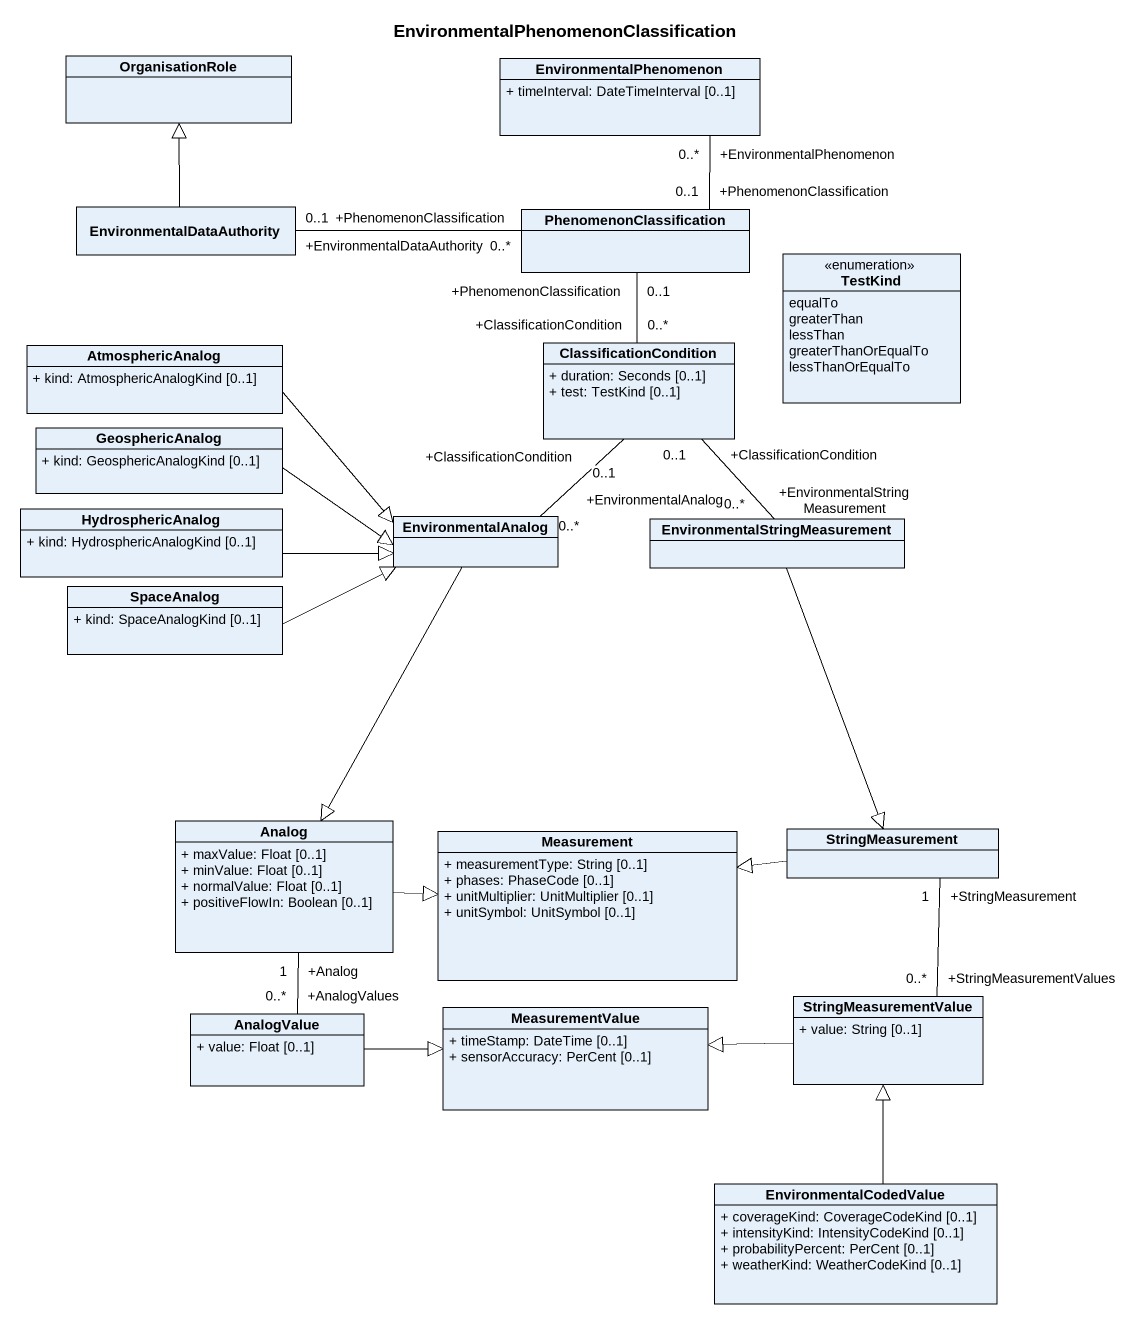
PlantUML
@startuml
title EnvironmentalPhenomenonClassification
hide circle
hide empty members
skinparam classAttributeIconSize 0
class OrganisationRole
class EnvironmentalPhenomenon {
  + timeInterval: DateTimeInterval [0..1]
}
class EnvironmentalDataAuthority
class PhenomenonClassification
enum TestKind {
  equalTo
  greaterThan
  lessThan
  greaterThanOrEqualTo
  lessThanOrEqualTo
}
class AtmosphericAnalog {
  + kind: AtmosphericAnalogKind [0..1]
}
class ClassificationCondition {
  + duration: Seconds [0..1]
  + test: TestKind [0..1]
}
class GeosphericAnalog {
  + kind: GeosphericAnalogKind [0..1]
}
class HydrosphericAnalog {
  + kind: HydrosphericAnalogKind [0..1]
}
class EnvironmentalAnalog
class "EnvironmentalStringMeasurement" as EnvironmentalStringMeasureme
class SpaceAnalog {
  + kind: SpaceAnalogKind [0..1]
}
class Analog {
  + maxValue: Float [0..1]
  + minValue: Float [0..1]
  + normalValue: Float [0..1]
  + positiveFlowIn: Boolean [0..1]
}
class Measurement {
  + measurementType: String [0..1]
  + phases: PhaseCode [0..1]
  + unitMultiplier: UnitMultiplier [0..1]
  + unitSymbol: UnitSymbol [0..1]
}
class StringMeasurement
class StringMeasurementValue {
  + value: String [0..1]
}
class AnalogValue {
  + value: Float [0..1]
}
class MeasurementValue {
  + timeStamp: DateTime [0..1]
  + sensorAccuracy: PerCent [0..1]
}
class EnvironmentalCodedValue {
  + coverageKind: CoverageCodeKind [0..1]
  + intensityKind: IntensityCodeKind [0..1]
  + probabilityPercent: PerCent [0..1]
  + weatherKind: WeatherCodeKind [0..1]
}
EnvironmentalPhenomenon "+EnvironmentalPhenomenon\n0..*" -- "+PhenomenonClassification\n0..1" PhenomenonClassification
EnvironmentalDataAuthority -up-|> OrganisationRole
PhenomenonClassification "+PhenomenonClassification\n0..*" -left- "+EnvironmentalDataAuthority\n0..1" EnvironmentalDataAuthority
AtmosphericAnalog -right-|> EnvironmentalAnalog
ClassificationCondition "+ClassificationCondition\n0..*" -up- "+PhenomenonClassification\n0..1" PhenomenonClassification
GeosphericAnalog -right-|> EnvironmentalAnalog
HydrosphericAnalog -right-|> EnvironmentalAnalog
EnvironmentalAnalog "+EnvironmentalAnalog\n0..*" -up- "+ClassificationCondition\n0..1" ClassificationCondition
EnvironmentalAnalog --|> Analog
EnvironmentalStringMeasureme "+EnvironmentalStringMeasurement\n0..*" -up- "+ClassificationCondition\n0..1" ClassificationCondition
EnvironmentalStringMeasureme --|> StringMeasurement
SpaceAnalog -right-|> EnvironmentalAnalog
Analog -right-|> Measurement
Analog "+Analog\n1" -- "+AnalogValues\n0..*" AnalogValue
StringMeasurement -left-|> Measurement
StringMeasurementValue "+StringMeasurementValues\n0..*" -up- "+StringMeasurement\n1" StringMeasurement
StringMeasurementValue -left-|> MeasurementValue
AnalogValue -right-|> MeasurementValue
EnvironmentalCodedValue -up-|> StringMeasurementValue
@enduml
